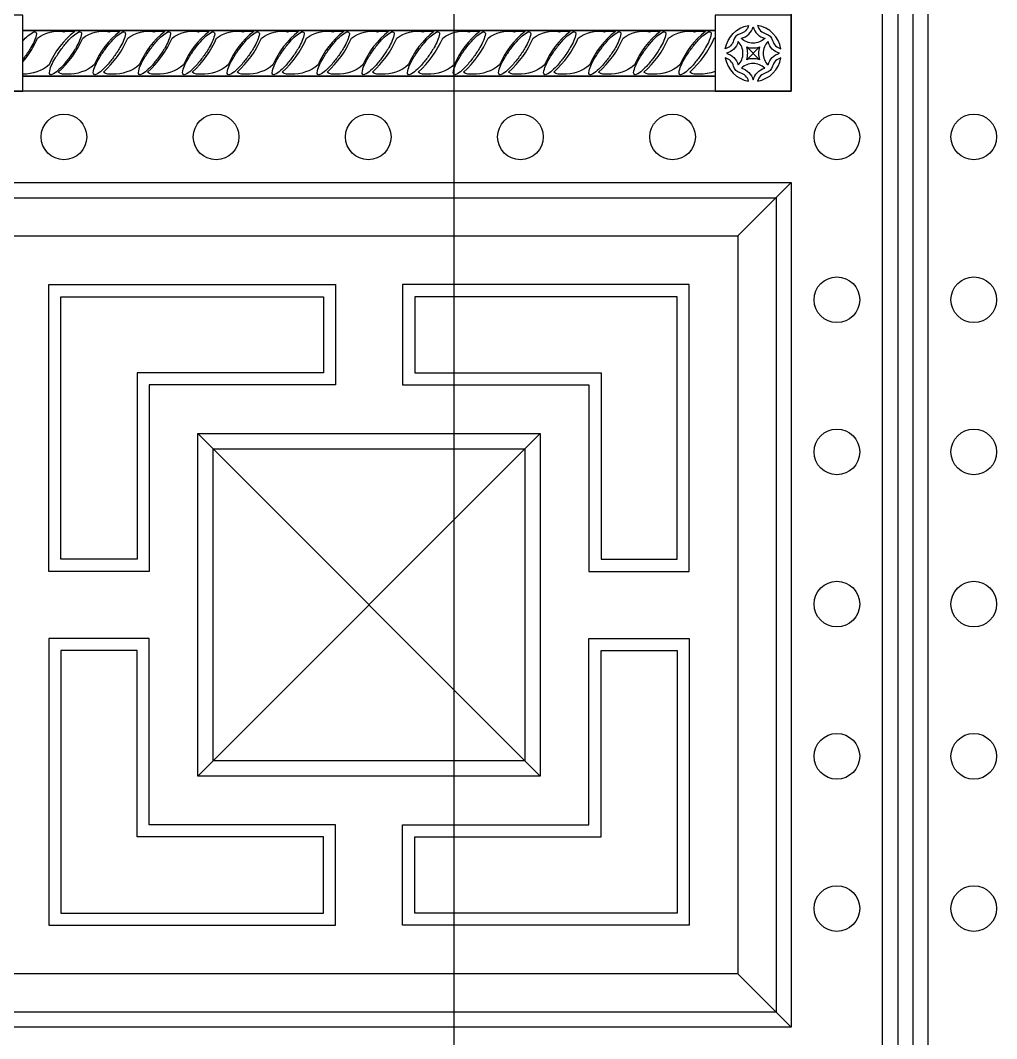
# Model space of a CAD drawing. Header units: metres. Extents: x 63 to 3579, y 112 to 4698.
# Drawn here: x 552 to 1193, y 1709 to 2378 of the extents above; entities that cross this region are included whole.
import ezdxf

# ---------------------------------------------------------------- set-up
doc = ezdxf.new("R2010")
doc.units = ezdxf.units.M
for name, color, linetype in [('3', 3, 'Continuous'), ('4', 4, 'Continuous'), ('7', 7, 'Continuous'), ('BH', 3, 'Continuous'), ('DIM', 3, 'Continuous')]:
    doc.layers.add(name, color=color, linetype=linetype)

msp = doc.modelspace()

# ---------------------------------------------------------------- linework, layer by layer
at = {"layer": '3'}
for p, q in [((1128.19, 3546.02), (1128.19, 1666.06)), ((1138.19, 3546.02), (1138.19, 1666.06)), ((1023.19, 2236.06), (1058.19, 2271.06)), ((1023.19, 1751.06), (1058.19, 1716.06))]:
    msp.add_line(p, q, dxfattribs=at)
for points in [[(503.19, 2331.06), (553.19, 2331.06), (553.19, 2381.06), (503.19, 2381.06)], [(1008.19, 2331.06), (1058.19, 2331.06), (1058.19, 2381.06), (1008.19, 2381.06)], [(513.19, 1726.06), (513.19, 2261.06), (1048.19, 2261.06), (1048.19, 1726.06)], [(750.69, 2146.06), (628.19, 2146.06), (628.19, 2023.56), (578.19, 2023.56), (578.19, 2196.06), (750.69, 2196.06)], [(983.19, 2023.56), (983.19, 2196.06), (810.69, 2196.06), (810.69, 2146.06), (933.19, 2146.06), (933.19, 2023.56)], [(678.19, 1891.06), (678.19, 2096.06), (883.19, 2096.06), (883.19, 1891.06)], [(578.19, 1963.56), (578.19, 1791.06), (750.69, 1791.06), (750.69, 1841.06), (628.19, 1841.06), (628.19, 1963.56)], [(810.69, 1841.06), (933.19, 1841.06), (933.19, 1963.56), (983.19, 1963.56), (983.19, 1791.06), (810.69, 1791.06)]]:
    msp.add_lwpolyline(points, close=True, dxfattribs=at)
at = {"layer": '4'}
for points in [[(1098.19, 1556.06), (1098.19, 1641.06), (1118.19, 1666.06), (1118.19, 2299.06), (1118.19, 3546.02, -1.15), (1118.19, 3556.02, 0.11), (1103.1, 3596.02), (1098.19, 3626.06)], [(1168.19, 1556.06), (1168.19, 1641.06), (1148.19, 1666.06), (1148.19, 2299.06), (1148.19, 3546.02, 1.15), (1148.19, 3556.02, -0.11), (1163.29, 3596.02), (1168.19, 3626.06)]]:
    msp.add_lwpolyline(points, format="xyb", dxfattribs=at)
for points in [[(503.19, 2331.06), (503.19, 3566.06), (1058.19, 3566.06), (1058.19, 2331.06)], [(503.19, 1716.06), (503.19, 2271.06), (1058.19, 2271.06), (1058.19, 1716.06)]]:
    msp.add_lwpolyline(points, close=True, dxfattribs=at)
at = {"layer": '7'}
for p, q in [((668.19, 2106.06), (893.19, 1881.06)), ((893.19, 2106.06), (668.19, 1881.06))]:
    msp.add_line(p, q, dxfattribs=at)
for points in [[(538.19, 1751.06), (538.19, 2236.06), (1023.19, 2236.06), (1023.19, 1751.06)], [(758.69, 2138.06), (636.19, 2138.06), (636.19, 2015.56), (570.19, 2015.56), (570.19, 2204.06), (758.69, 2204.06)], [(991.19, 2015.56), (991.19, 2204.06), (802.69, 2204.06), (802.69, 2138.06), (925.19, 2138.06), (925.19, 2015.56)], [(570.19, 1971.56), (570.19, 1783.06), (758.69, 1783.06), (758.69, 1849.06), (636.19, 1849.06), (636.19, 1971.56)], [(802.69, 1849.06), (925.19, 1849.06), (925.19, 1971.56), (991.19, 1971.56), (991.19, 1783.06), (802.69, 1783.06)]]:
    msp.add_lwpolyline(points, close=True, dxfattribs=at)
msp.add_lwpolyline([(893.19, 1973.56), (893.19, 1881.06), (668.19, 1881.06), (668.19, 2106.06), (893.19, 2106.06), (893.19, 1973.56)], dxfattribs=at)
for centre in [(580.19, 2301.06), (680.19, 2301.06), (780.19, 2301.06), (880.19, 2301.06), (980.19, 2301.06), (1088.19, 2301.06), (1178.19, 2301.06), (1088.19, 2194.06), (1178.19, 2194.06), (1088.19, 2094.06), (1178.19, 2094.06), (1088.19, 1994.06), (1178.19, 1994.06), (1088.19, 1894.06), (1178.19, 1894.06), (1088.19, 1794.06), (1178.19, 1794.06)]:
    msp.add_circle(centre, 15, dxfattribs=at)
at = {"layer": 'BH'}
for p, q in [((1008.19, 2371.06), (553.19, 2371.06)), ((553.19, 2371.06), (1008.19, 2371.06)), ((1037.31, 2360.18), (1028.9, 2351.76)), ((1028.9, 2360.18), (1037.31, 2351.76)), ((1008.19, 2341.06), (553.19, 2341.06)), ((553.19, 2341.06), (1008.19, 2341.06))]:
    msp.add_line(p, q, dxfattribs=at)
for points in [[(579.98, 2370.19, -0.1), (587.26, 2370.32, 0.13), (570.41, 2348.37, -0.19), (553.19, 2342.35, -0.19)], [(553.19, 2350.29, 0.07), (562.87, 2365.98, -0.21), (580.23, 2370.19)], [(553.19, 2364.15, -0.03), (556.48, 2367.43, -0.07), (560.37, 2370.04, -0.28), (561.6, 2369.93, -0.28), (562.08, 2368.8, -0.07), (560.81, 2364.29, -0.03), (558.47, 2359.73, -0.02), (554.57, 2353.81, -0.01), (553.19, 2351.96, -0.01)], [(609.63, 2370.19, -0.1), (616.9, 2370.32, 0.13), (600.05, 2348.37, -0.19), (582.44, 2342.37, -0.23), (576.44, 2343.65, 0.11), (592.52, 2365.98, -0.21), (609.88, 2370.19)], [(639.28, 2370.19, -0.1), (646.55, 2370.32, 0.13), (629.7, 2348.37, -0.19), (612.09, 2342.37, -0.23), (606.09, 2343.65, 0.11), (622.17, 2365.98, -0.21), (639.53, 2370.19)], [(668.31, 2370.19, -0.1), (675.59, 2370.32, 0.13), (658.74, 2348.37, -0.19), (641.12, 2342.37, -0.23), (635.12, 2343.65, 0.11), (651.21, 2365.98, -0.21), (668.57, 2370.19)], [(697.65, 2370.19, -0.1), (704.93, 2370.32, 0.13), (688.08, 2348.37, -0.19), (670.46, 2342.37, -0.23), (664.46, 2343.65, 0.11), (680.55, 2365.98, -0.21), (697.91, 2370.19)], [(727.15, 2370.19, -0.1), (734.42, 2370.32, 0.13), (717.57, 2348.37, -0.19), (699.96, 2342.37, -0.23), (693.96, 2343.65, 0.11), (710.04, 2365.98, -0.21), (727.4, 2370.19)], [(756.8, 2370.19, -0.1), (764.07, 2370.32, 0.13), (747.22, 2348.37, -0.19), (729.61, 2342.37, -0.23), (723.61, 2343.65, 0.11), (739.69, 2365.98, -0.21), (757.05, 2370.19)], [(786.29, 2370.19, -0.1), (793.57, 2370.32, 0.13), (776.72, 2348.37, -0.19), (759.1, 2342.37, -0.23), (753.1, 2343.65, 0.11), (769.19, 2365.98, -0.21), (786.55, 2370.19)], [(816.09, 2370.19, -0.1), (823.37, 2370.32, 0.13), (806.52, 2348.37, -0.19), (788.9, 2342.37, -0.23), (782.9, 2343.65, 0.11), (798.99, 2365.98, -0.21), (816.35, 2370.19)], [(846.2, 2370.19, -0.1), (853.48, 2370.32, 0.13), (836.63, 2348.37, -0.19), (819.01, 2342.37, -0.23), (813.01, 2343.65, 0.11), (829.1, 2365.98, -0.21), (846.46, 2370.19)], [(876.01, 2370.19, -0.1), (883.28, 2370.32, 0.13), (866.43, 2348.37, -0.19), (848.82, 2342.37, -0.23), (842.82, 2343.65, 0.11), (858.9, 2365.98, -0.21), (876.26, 2370.19)], [(905.66, 2370.19, -0.1), (912.93, 2370.32, 0.13), (896.08, 2348.37, -0.19), (878.46, 2342.37, -0.23), (872.46, 2343.65, 0.11), (888.55, 2365.98, -0.21), (905.91, 2370.19)], [(935.3, 2370.19, -0.1), (942.58, 2370.32, 0.13), (925.73, 2348.37, -0.19), (908.11, 2342.37, -0.23), (902.11, 2343.65, 0.11), (918.2, 2365.98, -0.21), (935.56, 2370.19)], [(964.8, 2370.19, -0.1), (972.08, 2370.32, 0.13), (955.23, 2348.37, -0.19), (937.61, 2342.37, -0.23), (931.61, 2343.65, 0.11), (947.69, 2365.98, -0.21), (965.06, 2370.19)], [(994.6, 2370.19, -0.1), (1001.88, 2370.32, 0.13), (985.03, 2348.37, -0.19), (967.41, 2342.37, -0.23), (961.41, 2343.65, 0.11), (977.5, 2365.98, -0.21), (994.86, 2370.19)], [(1008.19, 2344.13, -0.11), (997.52, 2342.37, -0.23), (991.52, 2343.65, 0.11), (1007.61, 2365.98, -0.01), (1008.19, 2366.41)]]:
    msp.add_lwpolyline(points, format="xyb", dxfattribs=at)
for points in [[(591.25, 2369.93, -0.28), (591.73, 2368.8, -0.07), (590.45, 2364.29, -0.03), (588.12, 2359.73, -0.02), (584.22, 2353.81, -0.02), (579.8, 2348.26, -0.03), (576.19, 2344.62, -0.07), (572.3, 2342.01, -0.28), (571.08, 2342.12, -0.28), (570.59, 2343.25, -0.07), (571.87, 2347.76, -0.03), (574.21, 2352.32, -0.02), (578.1, 2358.24, -0.02), (582.52, 2363.79, -0.03), (586.13, 2367.43, -0.07), (590.02, 2370.04, -0.28)], [(620.1, 2369.93, -0.28), (620.58, 2368.8, -0.07), (619.31, 2364.29, -0.03), (616.97, 2359.73, -0.02), (613.07, 2353.81, -0.02), (608.65, 2348.26, -0.03), (605.04, 2344.62, -0.07), (601.15, 2342.01, -0.28), (599.93, 2342.12, -0.28), (599.44, 2343.25, -0.07), (600.72, 2347.76, -0.03), (603.06, 2352.32, -0.02), (606.95, 2358.24, -0.02), (611.37, 2363.79, -0.03), (614.98, 2367.43, -0.07), (618.87, 2370.04, -0.28)], [(649.75, 2369.93, -0.28), (650.23, 2368.8, -0.07), (648.95, 2364.29, -0.03), (646.62, 2359.73, -0.02), (642.72, 2353.81, -0.02), (638.3, 2348.26, -0.03), (634.69, 2344.62, -0.07), (630.8, 2342.01, -0.28), (629.58, 2342.12, -0.28), (629.09, 2343.25, -0.07), (630.37, 2347.76, -0.03), (632.7, 2352.32, -0.02), (636.6, 2358.24, -0.02), (641.02, 2363.79, -0.03), (644.63, 2367.43, -0.07), (648.52, 2370.04, -0.28)], [(678.78, 2369.93, -0.28), (679.26, 2368.8, -0.07), (677.99, 2364.29, -0.03), (675.65, 2359.73, -0.02), (671.75, 2353.81, -0.02), (667.34, 2348.26, -0.03), (663.73, 2344.62, -0.07), (659.84, 2342.01, -0.28), (658.61, 2342.12, -0.28), (658.13, 2343.25, -0.07), (659.4, 2347.76, -0.03), (661.74, 2352.32, -0.02), (665.64, 2358.24, -0.02), (670.05, 2363.79, -0.03), (673.66, 2367.43, -0.07), (677.55, 2370.04, -0.28)], [(708.12, 2369.93, -0.28), (708.6, 2368.8, -0.07), (707.33, 2364.29, -0.03), (704.99, 2359.73, -0.02), (701.1, 2353.81, -0.02), (696.68, 2348.26, -0.03), (693.07, 2344.62, -0.07), (689.18, 2342.01, -0.28), (687.95, 2342.12, -0.28), (687.47, 2343.25, -0.07), (688.74, 2347.76, -0.03), (691.08, 2352.32, -0.02), (694.98, 2358.24, -0.02), (699.39, 2363.79, -0.03), (703, 2367.43, -0.07), (706.89, 2370.04, -0.28)], [(737.62, 2369.93, -0.28), (738.1, 2368.8, -0.07), (736.83, 2364.29, -0.03), (734.49, 2359.73, -0.02), (730.59, 2353.81, -0.02), (726.17, 2348.26, -0.03), (722.56, 2344.62, -0.07), (718.67, 2342.01, -0.28), (717.45, 2342.12, -0.28), (716.96, 2343.25, -0.07), (718.24, 2347.76, -0.03), (720.58, 2352.32, -0.02), (724.47, 2358.24, -0.02), (728.89, 2363.79, -0.03), (732.5, 2367.43, -0.07), (736.39, 2370.04, -0.28)], [(767.27, 2369.93, -0.28), (767.75, 2368.8, -0.07), (766.47, 2364.29, -0.03), (764.14, 2359.73, -0.02), (760.24, 2353.81, -0.02), (755.82, 2348.26, -0.03), (752.21, 2344.62, -0.07), (748.32, 2342.01, -0.28), (747.1, 2342.12, -0.28), (746.61, 2343.25, -0.07), (747.89, 2347.76, -0.03), (750.22, 2352.32, -0.02), (754.12, 2358.24, -0.02), (758.54, 2363.79, -0.03), (762.15, 2367.43, -0.07), (766.04, 2370.04, -0.28)], [(796.76, 2369.93, -0.28), (797.24, 2368.8, -0.07), (795.97, 2364.29, -0.03), (793.63, 2359.73, -0.02), (789.73, 2353.81, -0.02), (785.32, 2348.26, -0.03), (781.71, 2344.62, -0.07), (777.82, 2342.01, -0.28), (776.59, 2342.12, -0.28), (776.11, 2343.25, -0.07), (777.38, 2347.76, -0.03), (779.72, 2352.32, -0.02), (783.62, 2358.24, -0.02), (788.03, 2363.79, -0.03), (791.64, 2367.43, -0.07), (795.53, 2370.04, -0.28)], [(826.56, 2369.93, -0.28), (827.04, 2368.8, -0.07), (825.77, 2364.29, -0.03), (823.43, 2359.73, -0.02), (819.54, 2353.81, -0.02), (815.12, 2348.26, -0.03), (811.51, 2344.62, -0.07), (807.62, 2342.01, -0.28), (806.39, 2342.12, -0.28), (805.91, 2343.25, -0.07), (807.18, 2347.76, -0.03), (809.52, 2352.32, -0.02), (813.42, 2358.24, -0.02), (817.84, 2363.79, -0.03), (821.45, 2367.43, -0.07), (825.34, 2370.04, -0.28)], [(856.67, 2369.93, -0.28), (857.15, 2368.8, -0.07), (855.88, 2364.29, -0.03), (853.54, 2359.73, -0.02), (849.65, 2353.81, -0.02), (845.23, 2348.26, -0.03), (841.62, 2344.62, -0.07), (837.73, 2342.01, -0.28), (836.5, 2342.12, -0.28), (836.02, 2343.25, -0.07), (837.29, 2347.76, -0.03), (839.63, 2352.32, -0.02), (843.53, 2358.24, -0.02), (847.95, 2363.79, -0.03), (851.56, 2367.43, -0.07), (855.45, 2370.04, -0.28)], [(886.47, 2369.93, -0.28), (886.96, 2368.8, -0.07), (885.68, 2364.29, -0.03), (883.35, 2359.73, -0.02), (879.45, 2353.81, -0.02), (875.03, 2348.26, -0.03), (871.42, 2344.62, -0.07), (867.53, 2342.01, -0.28), (866.3, 2342.12, -0.28), (865.82, 2343.25, -0.07), (867.1, 2347.76, -0.03), (869.43, 2352.32, -0.02), (873.33, 2358.24, -0.02), (877.75, 2363.79, -0.03), (881.36, 2367.43, -0.07), (885.25, 2370.04, -0.28)], [(916.12, 2369.93, -0.28), (916.61, 2368.8, -0.07), (915.33, 2364.29, -0.03), (912.99, 2359.73, -0.02), (909.1, 2353.81, -0.02), (904.68, 2348.26, -0.03), (901.07, 2344.62, -0.07), (897.18, 2342.01, -0.28), (895.95, 2342.12, -0.28), (895.47, 2343.25, -0.07), (896.74, 2347.76, -0.03), (899.08, 2352.32, -0.02), (902.98, 2358.24, -0.02), (907.4, 2363.79, -0.03), (911.01, 2367.43, -0.07), (914.9, 2370.04, -0.28)], [(945.77, 2369.93, -0.28), (946.25, 2368.8, -0.07), (944.98, 2364.29, -0.03), (942.64, 2359.73, -0.02), (938.75, 2353.81, -0.02), (934.33, 2348.26, -0.03), (930.72, 2344.62, -0.07), (926.83, 2342.01, -0.28), (925.6, 2342.12, -0.28), (925.12, 2343.25, -0.07), (926.39, 2347.76, -0.03), (928.73, 2352.32, -0.02), (932.63, 2358.24, -0.02), (937.05, 2363.79, -0.03), (940.66, 2367.43, -0.07), (944.55, 2370.04, -0.28)], [(975.27, 2369.93, -0.28), (975.75, 2368.8, -0.07), (974.48, 2364.29, -0.03), (972.14, 2359.73, -0.02), (968.24, 2353.81, -0.02), (963.82, 2348.26, -0.03), (960.21, 2344.62, -0.07), (956.32, 2342.01, -0.28), (955.1, 2342.12, -0.28), (954.62, 2343.25, -0.07), (955.89, 2347.76, -0.03), (958.23, 2352.32, -0.02), (962.12, 2358.24, -0.02), (966.54, 2363.79, -0.03), (970.15, 2367.43, -0.07), (974.04, 2370.04, -0.28)], [(1005.07, 2369.93, -0.28), (1005.55, 2368.8, -0.07), (1004.28, 2364.29, -0.03), (1001.94, 2359.73, -0.02), (998.04, 2353.81, -0.02), (993.63, 2348.26, -0.03), (990.02, 2344.62, -0.07), (986.13, 2342.01, -0.28), (984.9, 2342.12, -0.28), (984.42, 2343.25, -0.07), (985.69, 2347.76, -0.03), (988.03, 2352.32, -0.02), (991.93, 2358.24, -0.02), (996.34, 2363.79, -0.03), (999.95, 2367.43, -0.07), (1003.84, 2370.04, -0.28)], [(1030.14, 2374.25, -0.27), (1024.66, 2368.8, 0.27), (1020.27, 2364.41, -0.27), (1014.83, 2358.94, -0.32)], [(1040.78, 2365.81, -0.42), (1025.43, 2365.81), (1025.45, 2365.82, 0.27), (1033.1, 2373.4, 0.27), (1040.76, 2365.82)], [(1036.07, 2374.25, 0.27), (1041.55, 2368.8, -0.27), (1045.94, 2364.41, 0.27), (1051.38, 2358.94, 0.32)], [(1023.26, 2363.64), (1023.26, 2363.63, -0.27), (1015.67, 2355.97, -0.27), (1023.26, 2348.31), (1023.26, 2348.3, 0.42)], [(1050.54, 2355.97, -0.27), (1042.95, 2363.63), (1042.95, 2363.64, 0.42), (1042.95, 2348.3), (1042.95, 2348.31, -0.27)], [(1028.9, 2360.18, 0.16), (1037.31, 2360.18), (1037.31, 2360.18, 0.16), (1037.31, 2351.76), (1037.31, 2351.76, 0.16), (1028.9, 2351.76), (1028.9, 2351.76, 0.16), (1028.9, 2360.18, 0.16)], [(1030.14, 2337.7, 0.27), (1024.66, 2343.14, -0.27), (1020.27, 2347.53, 0.27), (1014.83, 2353, 0.32)], [(1040.78, 2346.13, 0.42), (1025.43, 2346.13), (1025.45, 2346.12, -0.27), (1033.1, 2338.54, -0.27), (1040.76, 2346.12)], [(1051.38, 2353, 0.27), (1045.94, 2347.53, -0.27), (1041.55, 2343.14, 0.27), (1036.07, 2337.7, 0.32)]]:
    msp.add_lwpolyline(points, format="xyb", close=True, dxfattribs=at)
at = {"layer": 'DIM'}
msp.add_line((836.67, 1502.01), (836.67, 4634.05), dxfattribs=at)

doc.saveas('drawing.dxf')
